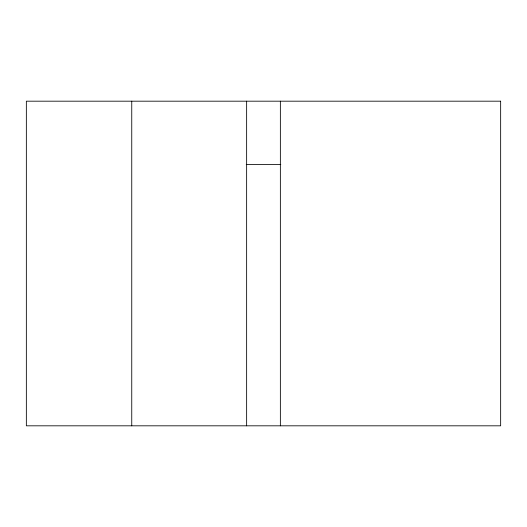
<?xml version="1.0" encoding="UTF-8"?>
<svg xmlns="http://www.w3.org/2000/svg" width="527" height="527" viewBox="0 0 527 527"><rect width="100%" height="100%" fill="white"/><g stroke="black" fill="none" stroke-linecap="round" stroke-linejoin="round"><path stroke-width="0.79" d="M246.234 164.424L280.812 164.424M280.364 101.184L280.364 425.816M246.636 101.184L246.636 425.816M131.75 101.184L131.75 425.816M500.65 101.184L26.35 101.184L26.35 425.816L500.65 425.816L500.65 101.184"/></g></svg>
